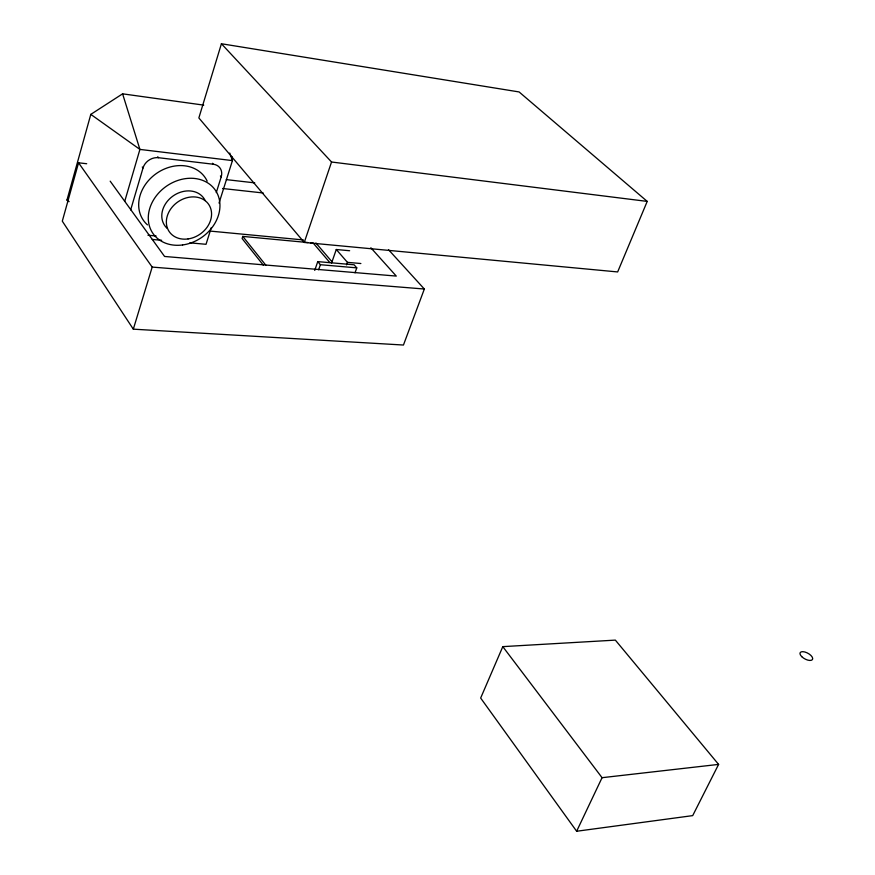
<?xml version="1.0" encoding="UTF-8"?>
<svg xmlns="http://www.w3.org/2000/svg" width="875" height="875" viewBox="0 0 875 875"><rect width="100%" height="100%" fill="white"/><g stroke="black" fill="none" stroke-linecap="round" stroke-linejoin="round"><path stroke-width="1.31" d="M68.13 201.589L66.981 200.003L90.803 114.384L122.598 93.833L203.744 105.131M86.691 163.734L78.553 162.805L62.3 221.167L133.317 329.164L403.452 345.034L424.342 289.023L388.478 249.659M124.797 201.13L139.912 149.417L122.598 93.833M130.67 209.902L143.019 167.978A13.081 10.97 -34.5 0 1 158.484 157.708L213.281 164.227A12.808 10.577 -37.3 0 1 221.189 176.936L216.278 192.588M133.317 329.164L152.184 267.083L78.553 162.805M221.419 43.75L198.855 117.939L304.259 242.441L617.652 271.939L647.216 201.403L519.094 91.941L221.419 43.75L331.548 162.006L647.216 201.403M211.312 227.555L206.03 244.3L189.897 242.845M219.034 203.088L232.433 160.595L231.93 156.57M307.759 242.528L242.791 236.403L242.102 238.536L263.397 265.234M304.259 242.441L331.548 162.006M314.727 270.419L317.756 261.614L354.102 264.786L356.781 267.859L355.02 272.836M318.642 269.762L320.381 264.709L317.756 261.614M331.483 263.298L336.284 249.506L349.65 250.742M346.533 264.873L347.43 262.347L336.284 249.506M502.797 646.636L480.659 698.053L576.647 831.25L692.705 815.62L718.594 764.4L615.355 640.117L502.797 646.636L602.066 777.689L718.594 764.4M576.647 831.25L602.066 777.689M152.184 267.083L424.342 289.023M320.381 264.709L356.781 267.859M347.43 262.347L360.872 263.528M152.239 239.444L161.656 240.297M147.963 235.233L156.1 235.977M209.934 231.066L303.352 239.936M310.472 242.78L313.173 243.031L329.82 262.533M222.567 188.497L263.167 192.981M226.286 179.627L254.756 182.864M90.803 114.384L139.912 149.417L232.433 160.595L229.753 153.037M66.981 200.003L69.136 201.644M370.836 247.745L396.277 276.084L164.587 256.462L110.184 181.169M315.962 243.042L331.931 261.702M212.494 163.264L213.281 164.227M220.402 175.984L221.189 176.936M242.791 236.403L265.825 265.202M157.73 156.745L158.484 157.708M142.275 167.005L143.019 167.978M147.47 224.875A37.548 30.986 -34.9 0 1 155.641 174.037A37.548 30.986 -34.9 0 1 207.189 181.158M167.245 228.441A23.866 19.545 -35.1 0 1 172.605 196.306A23.866 19.545 -35.1 0 1 205.209 200.594M182.591 244.956A37.964 31.095 -35.1 0 0 215.884 191.012A37.964 31.095 -35.1 0 0 153.88 199.358A37.964 31.095 -35.1 0 0 182.591 244.956M188.081 238.93A23.986 19.578 -35.2 0 0 208.972 204.816A23.986 19.578 -35.2 0 0 169.838 210.339A23.986 19.578 -35.2 0 0 188.081 238.93M801.708 656.622A7.033 3.216 28.6 0 0 812.438 659.553A7.033 3.216 28.6 0 0 804.88 652.006A7.033 3.216 28.6 0 0 801.708 656.622"/></g></svg>
